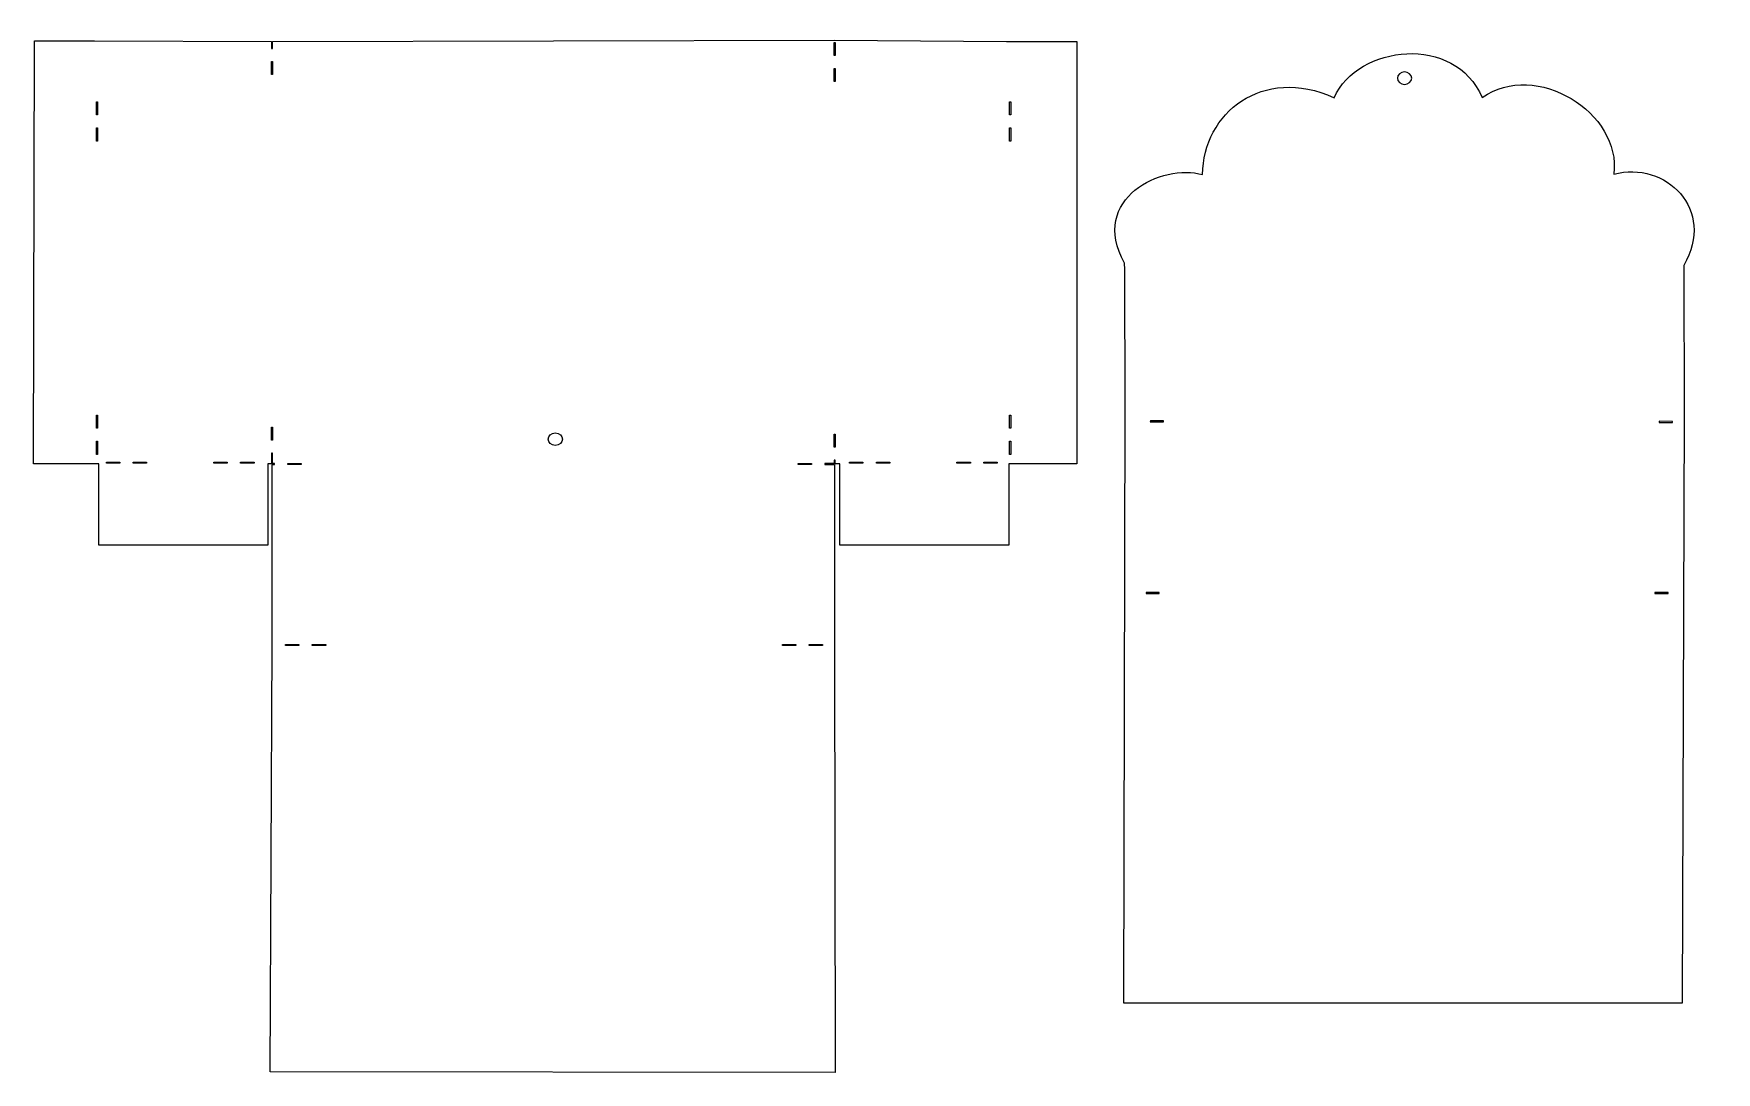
# Model space of a CAD drawing. Header units: centimetres. Extents: x -19.9 to 20.5, y -12.4 to 12.6.
import ezdxf

# ---------------------------------------------------------------- set-up
doc = ezdxf.new("R2010")
doc.units = ezdxf.units.CM
doc.header["$MEASUREMENT"] = 0
doc.layers.add('Layer 1', color=7, linetype='Continuous')

msp = doc.modelspace()

# ---------------------------------------------------------------- linework, layer by layer
at = {"layer": 'Layer 1', "color": 40, "lineweight": 25}
for points, knots in [([(19.65731, -10.73497), (19.65731, -10.73497), (19.70282, 3.40952), (19.70282, 3.40952), (19.70282, 3.40952), (19.70282, 3.40952), (19.697, 6.87802), (19.697, 6.87802), (19.697, 6.87802), (19.697, 6.87802), (19.697, 6.98721), (19.697, 6.98721), (19.697, 6.98721), (20.47884, 8.32717), (19.2562, 9.512), (18.01451, 9.17658), (18.01451, 9.17658), (18.21189, 10.64602), (16.13994, 11.93702), (14.85591, 11.01706), (14.85591, 11.01706), (14.19048, 12.55184), (11.873, 12.29113), (11.29726, 11.01458), (11.29726, 11.01458), (9.57615, 11.78885), (8.15269, 10.64717), (8.13708, 9.16586), (8.13708, 9.16586), (7.16606, 9.45307), (5.40071, 8.58775), (6.26436, 7.04171), (6.26436, 7.04171), (6.26436, 7.04171), (6.26595, 6.88965), (6.26595, 6.88965), (6.26595, 6.88965), (6.26595, 6.88965), (6.2768, 3.53018), (6.2768, 3.53018), (6.2768, 3.53018), (6.2768, 3.53018), (6.24531, -10.72994), (6.24531, -10.72994), (6.24531, -10.72994), (6.24531, -10.72994), (19.6573, -10.73499), (19.6573, -10.73499), (19.6573, -10.73499), (19.6573, -10.73499), (19.6573, -10.73499), (19.6573, -10.73499), (19.6573, -10.73499), (19.6573, -10.73499), (19.6573, -10.73499), (19.6573, -10.73499), (19.6573, -10.73499), (19.6573, -10.73499), (19.65731, -10.73497), (19.65731, -10.73497)], [0, 0, 0, 0, 0.0625, 0.0625, 0.0625, 0.0625, 0.125, 0.125, 0.125, 0.125, 0.1875, 0.1875, 0.1875, 0.1875, 0.25, 0.25, 0.25, 0.25, 0.3125, 0.3125, 0.3125, 0.3125, 0.375, 0.375, 0.375, 0.375, 0.4375, 0.4375, 0.4375, 0.4375, 0.5, 0.5, 0.5, 0.5, 0.5625, 0.5625, 0.5625, 0.5625, 0.625, 0.625, 0.625, 0.625, 0.6875, 0.6875, 0.6875, 0.6875, 0.75, 0.75, 0.75, 0.75, 0.8125, 0.8125, 0.8125, 0.8125, 0.875, 0.875, 0.875, 0.875, 1, 1, 1, 1]), ([(-0.70085, 12.39242), (-0.70085, 12.39242), (-14.20611, 12.36517), (-14.20611, 12.36517), (-14.20611, 12.36517), (-14.20611, 12.36517), (-14.20362, 12.36024), (-14.20362, 12.36024), (-14.20362, 12.36024), (-14.20362, 12.36024), (-14.20362, 12.19812), (-14.20362, 12.19812), (-14.20362, 12.19812), (-14.20362, 12.19812), (-14.2301, 12.19812), (-14.2301, 12.19812), (-14.2301, 12.19812), (-14.2301, 12.19812), (-14.2301, 12.36348), (-14.2301, 12.36348), (-14.2301, 12.36348), (-14.2301, 12.36348), (-18.47829, 12.38336), (-18.47829, 12.38336), (-18.47829, 12.38336), (-18.47829, 12.38336), (-19.92034, 12.38336), (-19.92034, 12.38336), (-19.92034, 12.38336), (-19.92034, 12.38336), (-19.94257, 2.22007), (-19.94257, 2.22007), (-19.94257, 2.22007), (-19.94257, 2.22007), (-18.37743, 2.21928), (-18.37743, 2.21928), (-18.37743, 2.21928), (-18.37743, 2.21928), (-18.37574, 0.26708), (-18.37574, 0.26708), (-18.37574, 0.26708), (-18.37574, 0.26708), (-14.31774, 0.26708), (-14.31774, 0.26708), (-14.31774, 0.26708), (-14.31774, 0.26708), (-14.31774, 2.21928), (-14.31774, 2.21928), (-14.31774, 2.21928), (-14.31774, 2.21928), (-14.23011, 2.21928), (-14.23011, 2.21928), (-14.23011, 2.21928), (-14.23011, 2.21928), (-14.23011, 2.47804), (-14.23011, 2.47804), (-14.23011, 2.47804), (-14.23011, 2.47804), (-14.20363, 2.47804), (-14.20363, 2.47804), (-14.20363, 2.47804), (-14.20363, 2.47804), (-14.20363, 2.23245), (-14.20363, 2.23245), (-14.20363, 2.23245), (-14.20363, 2.23245), (-14.16064, 2.23245), (-14.16064, 2.23245), (-14.16064, 2.23245), (-14.16064, 2.23245), (-14.16064, 2.20597), (-14.16064, 2.20597), (-14.16064, 2.20597), (-14.16064, 2.20597), (-14.21684, 2.20597), (-14.21684, 2.20597), (-14.21684, 2.20597), (-14.21684, 2.20597), (-14.21684, -2.13317), (-14.21684, -2.13317), (-14.21684, -2.13317), (-14.21684, -2.13317), (-14.26076, -12.37998), (-14.26076, -12.37998), (-14.26076, -12.37998), (-14.26076, -12.37998), (-0.69171, -12.39239), (-0.69171, -12.39239), (-0.69171, -12.39239), (-0.69171, -12.39239), (-0.70086, -2.13317), (-0.70086, -2.13317), (-0.70086, -2.13317), (-0.70086, -2.13317), (-0.70086, 2.20597), (-0.70086, 2.20597), (-0.70086, 2.20597), (-0.70086, 2.20597), (-0.93314, 2.20597), (-0.93314, 2.20597), (-0.93314, 2.20597), (-0.93314, 2.20597), (-0.93314, 2.23245), (-0.93314, 2.23245), (-0.93314, 2.23245), (-0.93314, 2.23245), (-0.71401, 2.23245), (-0.71401, 2.23245), (-0.71401, 2.23245), (-0.71401, 2.23245), (-0.71401, 2.30778), (-0.71401, 2.30778), (-0.71401, 2.30778), (-0.71401, 2.30778), (-0.68676, 2.30778), (-0.68676, 2.30778), (-0.68676, 2.30778), (-0.68676, 2.30778), (-0.68676, 2.21928), (-0.68676, 2.21928), (-0.68676, 2.21928), (-0.68676, 2.21928), (-0.57759, 2.21928), (-0.57759, 2.21928), (-0.57759, 2.21928), (-0.57759, 2.21928), (-0.57759, 0.26708), (-0.57759, 0.26708), (-0.57759, 0.26708), (-0.57759, 0.26708), (3.48043, 0.26708), (3.48043, 0.26708), (3.48043, 0.26708), (3.48043, 0.26708), (3.48546, 2.21928), (3.48546, 2.21928), (3.48546, 2.21928), (3.48546, 2.21928), (5.11998, 2.22007), (5.11998, 2.22007), (5.11998, 2.22007), (5.11998, 2.22007), (5.11998, 12.36193), (5.11998, 12.36193), (5.11998, 12.36193), (5.11998, 12.36193), (3.42588, 12.36193), (3.42588, 12.36193), (3.42588, 12.36193), (3.42588, 12.36193), (-0.70085, 12.39242), (-0.70085, 12.39242)], [0, 0, 0, 0, 0.02564103, 0.02564103, 0.02564103, 0.02564103, 0.05128205, 0.05128205, 0.05128205, 0.05128205, 0.07692308, 0.07692308, 0.07692308, 0.07692308, 0.1025641, 0.1025641, 0.1025641, 0.1025641, 0.12820513, 0.12820513, 0.12820513, 0.12820513, 0.15384615, 0.15384615, 0.15384615, 0.15384615, 0.17948718, 0.17948718, 0.17948718, 0.17948718, 0.20512821, 0.20512821, 0.20512821, 0.20512821, 0.23076923, 0.23076923, 0.23076923, 0.23076923, 0.25641026, 0.25641026, 0.25641026, 0.25641026, 0.28205128, 0.28205128, 0.28205128, 0.28205128, 0.30769231, 0.30769231, 0.30769231, 0.30769231, 0.33333333, 0.33333333, 0.33333333, 0.33333333, 0.35897436, 0.35897436, 0.35897436, 0.35897436, 0.38461538, 0.38461538, 0.38461538, 0.38461538, 0.41025641, 0.41025641, 0.41025641, 0.41025641, 0.43589744, 0.43589744, 0.43589744, 0.43589744, 0.46153846, 0.46153846, 0.46153846, 0.46153846, 0.48717949, 0.48717949, 0.48717949, 0.48717949, 0.51282051, 0.51282051, 0.51282051, 0.51282051, 0.53846154, 0.53846154, 0.53846154, 0.53846154, 0.56410256, 0.56410256, 0.56410256, 0.56410256, 0.58974359, 0.58974359, 0.58974359, 0.58974359, 0.61538462, 0.61538462, 0.61538462, 0.61538462, 0.64102564, 0.64102564, 0.64102564, 0.64102564, 0.66666667, 0.66666667, 0.66666667, 0.66666667, 0.69230769, 0.69230769, 0.69230769, 0.69230769, 0.71794872, 0.71794872, 0.71794872, 0.71794872, 0.74358974, 0.74358974, 0.74358974, 0.74358974, 0.76923077, 0.76923077, 0.76923077, 0.76923077, 0.79487179, 0.79487179, 0.79487179, 0.79487179, 0.82051282, 0.82051282, 0.82051282, 0.82051282, 0.84615385, 0.84615385, 0.84615385, 0.84615385, 0.87179487, 0.87179487, 0.87179487, 0.87179487, 0.8974359, 0.8974359, 0.8974359, 0.8974359, 0.92307692, 0.92307692, 0.92307692, 0.92307692, 0.94871795, 0.94871795, 0.94871795, 0.94871795, 1, 1, 1, 1]), ([(-0.71387, 12.34099), (-0.71387, 12.34099), (-0.71387, 12.02769), (-0.71387, 12.02769), (-0.71387, 12.02769), (-0.71387, 12.02769), (-0.68662, 12.02769), (-0.68662, 12.02769), (-0.68662, 12.02769), (-0.68662, 12.02769), (-0.68662, 12.34099), (-0.68662, 12.34099), (-0.68662, 12.34099), (-0.68662, 12.34099), (-0.71387, 12.34099), (-0.71387, 12.34099)], [0, 0, 0, 0, 0.2, 0.2, 0.2, 0.2, 0.4, 0.4, 0.4, 0.4, 0.6, 0.6, 0.6, 0.6, 1, 1, 1, 1]), ([(-0.71387, 12.34099), (-0.71387, 12.34099), (-0.71387, 12.02769), (-0.71387, 12.02769), (-0.71387, 12.02769), (-0.71387, 12.02769), (-0.68662, 12.02769), (-0.68662, 12.02769), (-0.68662, 12.02769), (-0.68662, 12.02769), (-0.68662, 12.34099), (-0.68662, 12.34099), (-0.68662, 12.34099), (-0.68662, 12.34099), (-0.71387, 12.34099), (-0.71387, 12.34099)], [0, 0, 0, 0, 0.2, 0.2, 0.2, 0.2, 0.4, 0.4, 0.4, 0.4, 0.6, 0.6, 0.6, 0.6, 1, 1, 1, 1]), ([(-14.22997, 11.88455), (-14.22997, 11.88455), (-14.22997, 11.57036), (-14.22997, 11.57036), (-14.22997, 11.57036), (-14.22997, 11.57036), (-14.20349, 11.57036), (-14.20349, 11.57036), (-14.20349, 11.57036), (-14.20349, 11.57036), (-14.20349, 11.88455), (-14.20349, 11.88455), (-14.20349, 11.88455), (-14.20349, 11.88455), (-14.22997, 11.88455), (-14.22997, 11.88455)], [0, 0, 0, 0, 0.2, 0.2, 0.2, 0.2, 0.4, 0.4, 0.4, 0.4, 0.6, 0.6, 0.6, 0.6, 1, 1, 1, 1]), ([(-14.22997, 11.88455), (-14.22997, 11.88455), (-14.22997, 11.57036), (-14.22997, 11.57036), (-14.22997, 11.57036), (-14.22997, 11.57036), (-14.20349, 11.57036), (-14.20349, 11.57036), (-14.20349, 11.57036), (-14.20349, 11.57036), (-14.20349, 11.88455), (-14.20349, 11.88455), (-14.20349, 11.88455), (-14.20349, 11.88455), (-14.22997, 11.88455), (-14.22997, 11.88455)], [0, 0, 0, 0, 0.2, 0.2, 0.2, 0.2, 0.4, 0.4, 0.4, 0.4, 0.6, 0.6, 0.6, 0.6, 1, 1, 1, 1]), ([(-0.71387, 11.7135), (-0.71387, 11.7135), (-0.71387, 11.4001), (-0.71387, 11.4001), (-0.71387, 11.4001), (-0.71387, 11.4001), (-0.68662, 11.4001), (-0.68662, 11.4001), (-0.68662, 11.4001), (-0.68662, 11.4001), (-0.68662, 11.7135), (-0.68662, 11.7135), (-0.68662, 11.7135), (-0.68662, 11.7135), (-0.71387, 11.7135), (-0.71387, 11.7135)], [0, 0, 0, 0, 0.2, 0.2, 0.2, 0.2, 0.4, 0.4, 0.4, 0.4, 0.6, 0.6, 0.6, 0.6, 1, 1, 1, 1]), ([(-0.71387, 11.7135), (-0.71387, 11.7135), (-0.71387, 11.4001), (-0.71387, 11.4001), (-0.71387, 11.4001), (-0.71387, 11.4001), (-0.68662, 11.4001), (-0.68662, 11.4001), (-0.68662, 11.4001), (-0.68662, 11.4001), (-0.68662, 11.7135), (-0.68662, 11.7135), (-0.68662, 11.7135), (-0.68662, 11.7135), (-0.71387, 11.7135), (-0.71387, 11.7135)], [0, 0, 0, 0, 0.2, 0.2, 0.2, 0.2, 0.4, 0.4, 0.4, 0.4, 0.6, 0.6, 0.6, 0.6, 1, 1, 1, 1]), ([(12.98796, 11.33216), (12.89324, 11.33216), (12.81625, 11.39959), (12.81625, 11.48267), (12.81625, 11.48267), (12.81625, 11.56562), (12.89324, 11.63305), (12.98796, 11.63305), (12.98796, 11.63305), (13.08295, 11.63305), (13.15994, 11.56561), (13.15994, 11.48267), (13.15994, 11.48267), (13.15994, 11.39959), (13.08295, 11.33216), (12.98796, 11.33216)], [0, 0, 0, 0, 0.2, 0.2, 0.2, 0.2, 0.4, 0.4, 0.4, 0.4, 0.6, 0.6, 0.6, 0.6, 1, 1, 1, 1]), ([(12.98796, 11.33216), (12.89324, 11.33216), (12.81625, 11.39959), (12.81625, 11.48267), (12.81625, 11.48267), (12.81625, 11.56562), (12.89324, 11.63305), (12.98796, 11.63305), (12.98796, 11.63305), (13.08295, 11.63305), (13.15994, 11.56561), (13.15994, 11.48267), (13.15994, 11.48267), (13.15994, 11.39959), (13.08295, 11.33216), (12.98796, 11.33216)], [0, 0, 0, 0, 0.2, 0.2, 0.2, 0.2, 0.4, 0.4, 0.4, 0.4, 0.6, 0.6, 0.6, 0.6, 1, 1, 1, 1]), ([(-18.4353, 10.91396), (-18.4353, 10.91396), (-18.4353, 10.60053), (-18.4353, 10.60053), (-18.4353, 10.60053), (-18.4353, 10.60053), (-18.40881, 10.60053), (-18.40881, 10.60053), (-18.40881, 10.60053), (-18.40881, 10.60053), (-18.40881, 10.91396), (-18.40881, 10.91396), (-18.40881, 10.91396), (-18.40881, 10.91396), (-18.4353, 10.91396), (-18.4353, 10.91396)], [0, 0, 0, 0, 0.2, 0.2, 0.2, 0.2, 0.4, 0.4, 0.4, 0.4, 0.6, 0.6, 0.6, 0.6, 1, 1, 1, 1]), ([(-18.4353, 10.91396), (-18.4353, 10.91396), (-18.4353, 10.60053), (-18.4353, 10.60053), (-18.4353, 10.60053), (-18.4353, 10.60053), (-18.40881, 10.60053), (-18.40881, 10.60053), (-18.40881, 10.60053), (-18.40881, 10.60053), (-18.40881, 10.91396), (-18.40881, 10.91396), (-18.40881, 10.91396), (-18.40881, 10.91396), (-18.4353, 10.91396), (-18.4353, 10.91396)], [0, 0, 0, 0, 0.2, 0.2, 0.2, 0.2, 0.4, 0.4, 0.4, 0.4, 0.6, 0.6, 0.6, 0.6, 1, 1, 1, 1]), ([(3.50293, 10.91396), (3.50293, 10.91396), (3.50293, 10.60053), (3.50293, 10.60053), (3.50293, 10.60053), (3.50293, 10.60053), (3.52926, 10.60053), (3.52926, 10.60053), (3.52926, 10.60053), (3.52926, 10.60053), (3.52926, 10.91396), (3.52926, 10.91396), (3.52926, 10.91396), (3.52926, 10.91396), (3.50293, 10.91396), (3.50293, 10.91396)], [0, 0, 0, 0, 0.2, 0.2, 0.2, 0.2, 0.4, 0.4, 0.4, 0.4, 0.6, 0.6, 0.6, 0.6, 1, 1, 1, 1]), ([(3.50293, 10.91396), (3.50293, 10.91396), (3.50293, 10.60053), (3.50293, 10.60053), (3.50293, 10.60053), (3.50293, 10.60053), (3.52926, 10.60053), (3.52926, 10.60053), (3.52926, 10.60053), (3.52926, 10.60053), (3.52926, 10.91396), (3.52926, 10.91396), (3.52926, 10.91396), (3.52926, 10.91396), (3.50293, 10.91396), (3.50293, 10.91396)], [0, 0, 0, 0, 0.2, 0.2, 0.2, 0.2, 0.4, 0.4, 0.4, 0.4, 0.6, 0.6, 0.6, 0.6, 1, 1, 1, 1]), ([(-18.4353, 10.28723), (-18.4353, 10.28723), (-18.4353, 9.97384), (-18.4353, 9.97384), (-18.4353, 9.97384), (-18.4353, 9.97384), (-18.40881, 9.97384), (-18.40881, 9.97384), (-18.40881, 9.97384), (-18.40881, 9.97384), (-18.40881, 10.28723), (-18.40881, 10.28723), (-18.40881, 10.28723), (-18.40881, 10.28723), (-18.4353, 10.28723), (-18.4353, 10.28723)], [0, 0, 0, 0, 0.2, 0.2, 0.2, 0.2, 0.4, 0.4, 0.4, 0.4, 0.6, 0.6, 0.6, 0.6, 1, 1, 1, 1]), ([(-18.4353, 10.28723), (-18.4353, 10.28723), (-18.4353, 9.97384), (-18.4353, 9.97384), (-18.4353, 9.97384), (-18.4353, 9.97384), (-18.40881, 9.97384), (-18.40881, 9.97384), (-18.40881, 9.97384), (-18.40881, 9.97384), (-18.40881, 10.28723), (-18.40881, 10.28723), (-18.40881, 10.28723), (-18.40881, 10.28723), (-18.4353, 10.28723), (-18.4353, 10.28723)], [0, 0, 0, 0, 0.2, 0.2, 0.2, 0.2, 0.4, 0.4, 0.4, 0.4, 0.6, 0.6, 0.6, 0.6, 1, 1, 1, 1]), ([(3.50293, 10.28723), (3.50293, 10.28723), (3.50293, 9.97384), (3.50293, 9.97384), (3.50293, 9.97384), (3.50293, 9.97384), (3.52926, 9.97384), (3.52926, 9.97384), (3.52926, 9.97384), (3.52926, 9.97384), (3.52926, 10.28723), (3.52926, 10.28723), (3.52926, 10.28723), (3.52926, 10.28723), (3.50293, 10.28723), (3.50293, 10.28723)], [0, 0, 0, 0, 0.2, 0.2, 0.2, 0.2, 0.4, 0.4, 0.4, 0.4, 0.6, 0.6, 0.6, 0.6, 1, 1, 1, 1]), ([(3.50293, 10.28723), (3.50293, 10.28723), (3.50293, 9.97384), (3.50293, 9.97384), (3.50293, 9.97384), (3.50293, 9.97384), (3.52926, 9.97384), (3.52926, 9.97384), (3.52926, 9.97384), (3.52926, 9.97384), (3.52926, 10.28723), (3.52926, 10.28723), (3.52926, 10.28723), (3.52926, 10.28723), (3.50293, 10.28723), (3.50293, 10.28723)], [0, 0, 0, 0, 0.2, 0.2, 0.2, 0.2, 0.4, 0.4, 0.4, 0.4, 0.6, 0.6, 0.6, 0.6, 1, 1, 1, 1]), ([(-18.4353, 3.38894), (-18.4353, 3.38894), (-18.4353, 3.07567), (-18.4353, 3.07567), (-18.4353, 3.07567), (-18.4353, 3.07567), (-18.40881, 3.07567), (-18.40881, 3.07567), (-18.40881, 3.07567), (-18.40881, 3.07567), (-18.40881, 3.38894), (-18.40881, 3.38894), (-18.40881, 3.38894), (-18.40881, 3.38894), (-18.4353, 3.38894), (-18.4353, 3.38894)], [0, 0, 0, 0, 0.2, 0.2, 0.2, 0.2, 0.4, 0.4, 0.4, 0.4, 0.6, 0.6, 0.6, 0.6, 1, 1, 1, 1]), ([(-18.4353, 3.38894), (-18.4353, 3.38894), (-18.4353, 3.07567), (-18.4353, 3.07567), (-18.4353, 3.07567), (-18.4353, 3.07567), (-18.40881, 3.07567), (-18.40881, 3.07567), (-18.40881, 3.07567), (-18.40881, 3.07567), (-18.40881, 3.38894), (-18.40881, 3.38894), (-18.40881, 3.38894), (-18.40881, 3.38894), (-18.4353, 3.38894), (-18.4353, 3.38894)], [0, 0, 0, 0, 0.2, 0.2, 0.2, 0.2, 0.4, 0.4, 0.4, 0.4, 0.6, 0.6, 0.6, 0.6, 1, 1, 1, 1]), ([(3.50293, 3.38894), (3.50293, 3.38894), (3.50293, 3.07567), (3.50293, 3.07567), (3.50293, 3.07567), (3.50293, 3.07567), (3.52926, 3.07567), (3.52926, 3.07567), (3.52926, 3.07567), (3.52926, 3.07567), (3.52926, 3.38894), (3.52926, 3.38894), (3.52926, 3.38894), (3.52926, 3.38894), (3.50293, 3.38894), (3.50293, 3.38894)], [0, 0, 0, 0, 0.2, 0.2, 0.2, 0.2, 0.4, 0.4, 0.4, 0.4, 0.6, 0.6, 0.6, 0.6, 1, 1, 1, 1]), ([(3.50293, 3.38894), (3.50293, 3.38894), (3.50293, 3.07567), (3.50293, 3.07567), (3.50293, 3.07567), (3.50293, 3.07567), (3.52926, 3.07567), (3.52926, 3.07567), (3.52926, 3.07567), (3.52926, 3.07567), (3.52926, 3.38894), (3.52926, 3.38894), (3.52926, 3.38894), (3.52926, 3.38894), (3.50293, 3.38894), (3.50293, 3.38894)], [0, 0, 0, 0, 0.2, 0.2, 0.2, 0.2, 0.4, 0.4, 0.4, 0.4, 0.6, 0.6, 0.6, 0.6, 1, 1, 1, 1]), ([(7.19967, 3.22686), (7.19967, 3.22686), (6.88191, 3.23006), (6.88191, 3.23006), (6.88191, 3.23006), (6.88191, 3.23006), (6.8827, 3.25654), (6.8827, 3.25654), (6.8827, 3.25654), (6.8827, 3.25654), (7.2002, 3.25321), (7.2002, 3.25321), (7.2002, 3.25321), (7.2002, 3.25321), (7.19967, 3.22686), (7.19967, 3.22686)], [0, 0, 0, 0, 0.2, 0.2, 0.2, 0.2, 0.4, 0.4, 0.4, 0.4, 0.6, 0.6, 0.6, 0.6, 1, 1, 1, 1]), ([(7.19967, 3.22686), (7.19967, 3.22686), (6.88191, 3.23006), (6.88191, 3.23006), (6.88191, 3.23006), (6.88191, 3.23006), (6.8827, 3.25654), (6.8827, 3.25654), (6.8827, 3.25654), (6.8827, 3.25654), (7.2002, 3.25321), (7.2002, 3.25321), (7.2002, 3.25321), (7.2002, 3.25321), (7.19967, 3.22686), (7.19967, 3.22686)], [0, 0, 0, 0, 0.2, 0.2, 0.2, 0.2, 0.4, 0.4, 0.4, 0.4, 0.6, 0.6, 0.6, 0.6, 1, 1, 1, 1]), ([(19.42315, 3.21352), (19.42315, 3.21352), (19.10591, 3.21691), (19.10591, 3.21691), (19.10591, 3.21691), (19.10591, 3.21691), (19.10644, 3.24339), (19.10644, 3.24339), (19.10644, 3.24339), (19.10644, 3.24339), (19.4242, 3.24), (19.4242, 3.24), (19.4242, 3.24), (19.4242, 3.24), (19.42314, 3.21352), (19.42314, 3.21352), (19.42314, 3.21352), (19.42314, 3.21352), (19.42315, 3.21352), (19.42315, 3.21352)], [0, 0, 0, 0, 0.16666667, 0.16666667, 0.16666667, 0.16666667, 0.33333333, 0.33333333, 0.33333333, 0.33333333, 0.5, 0.5, 0.5, 0.5, 0.66666667, 0.66666667, 0.66666667, 0.66666667, 1, 1, 1, 1]), ([(19.42315, 3.21352), (19.42315, 3.21352), (19.10591, 3.21691), (19.10591, 3.21691), (19.10591, 3.21691), (19.10591, 3.21691), (19.10644, 3.24339), (19.10644, 3.24339), (19.10644, 3.24339), (19.10644, 3.24339), (19.4242, 3.24), (19.4242, 3.24), (19.4242, 3.24), (19.4242, 3.24), (19.42314, 3.21352), (19.42314, 3.21352), (19.42314, 3.21352), (19.42314, 3.21352), (19.42315, 3.21352), (19.42315, 3.21352)], [0, 0, 0, 0, 0.16666667, 0.16666667, 0.16666667, 0.16666667, 0.33333333, 0.33333333, 0.33333333, 0.33333333, 0.5, 0.5, 0.5, 0.5, 0.66666667, 0.66666667, 0.66666667, 0.66666667, 1, 1, 1, 1]), ([(-14.22997, 3.10462), (-14.22997, 3.10462), (-14.22997, 2.79119), (-14.22997, 2.79119), (-14.22997, 2.79119), (-14.22997, 2.79119), (-14.20349, 2.79119), (-14.20349, 2.79119), (-14.20349, 2.79119), (-14.20349, 2.79119), (-14.20349, 3.10462), (-14.20349, 3.10462), (-14.20349, 3.10462), (-14.20349, 3.10462), (-14.22997, 3.10462), (-14.22997, 3.10462)], [0, 0, 0, 0, 0.2, 0.2, 0.2, 0.2, 0.4, 0.4, 0.4, 0.4, 0.6, 0.6, 0.6, 0.6, 1, 1, 1, 1]), ([(-14.22997, 3.10462), (-14.22997, 3.10462), (-14.22997, 2.79119), (-14.22997, 2.79119), (-14.22997, 2.79119), (-14.22997, 2.79119), (-14.20349, 2.79119), (-14.20349, 2.79119), (-14.20349, 2.79119), (-14.20349, 2.79119), (-14.20349, 3.10462), (-14.20349, 3.10462), (-14.20349, 3.10462), (-14.20349, 3.10462), (-14.22997, 3.10462), (-14.22997, 3.10462)], [0, 0, 0, 0, 0.2, 0.2, 0.2, 0.2, 0.4, 0.4, 0.4, 0.4, 0.6, 0.6, 0.6, 0.6, 1, 1, 1, 1]), ([(-7.41113, 2.96407), (-7.50612, 2.96407), (-7.58324, 2.89663), (-7.58324, 2.81355), (-7.58324, 2.81355), (-7.58324, 2.73047), (-7.50611, 2.66303), (-7.41113, 2.66303), (-7.41113, 2.66303), (-7.31633, 2.66303), (-7.2392, 2.73047), (-7.2392, 2.81355), (-7.2392, 2.81355), (-7.2392, 2.89663), (-7.31633, 2.96407), (-7.41113, 2.96407)], [0, 0, 0, 0, 0.2, 0.2, 0.2, 0.2, 0.4, 0.4, 0.4, 0.4, 0.6, 0.6, 0.6, 0.6, 1, 1, 1, 1]), ([(-7.41113, 2.96407), (-7.50612, 2.96407), (-7.58324, 2.89663), (-7.58324, 2.81355), (-7.58324, 2.81355), (-7.58324, 2.73047), (-7.50611, 2.66303), (-7.41113, 2.66303), (-7.41113, 2.66303), (-7.31633, 2.66303), (-7.2392, 2.73047), (-7.2392, 2.81355), (-7.2392, 2.81355), (-7.2392, 2.89663), (-7.31633, 2.96407), (-7.41113, 2.96407)], [0, 0, 0, 0, 0.2, 0.2, 0.2, 0.2, 0.4, 0.4, 0.4, 0.4, 0.6, 0.6, 0.6, 0.6, 1, 1, 1, 1]), ([(-0.71387, 2.9342), (-0.71387, 2.9342), (-0.71387, 2.62093), (-0.71387, 2.62093), (-0.71387, 2.62093), (-0.71387, 2.62093), (-0.68662, 2.62093), (-0.68662, 2.62093), (-0.68662, 2.62093), (-0.68662, 2.62093), (-0.68662, 2.9342), (-0.68662, 2.9342), (-0.68662, 2.9342), (-0.68662, 2.9342), (-0.71387, 2.9342), (-0.71387, 2.9342)], [0, 0, 0, 0, 0.2, 0.2, 0.2, 0.2, 0.4, 0.4, 0.4, 0.4, 0.6, 0.6, 0.6, 0.6, 1, 1, 1, 1]), ([(-0.71387, 2.9342), (-0.71387, 2.9342), (-0.71387, 2.62093), (-0.71387, 2.62093), (-0.71387, 2.62093), (-0.71387, 2.62093), (-0.68662, 2.62093), (-0.68662, 2.62093), (-0.68662, 2.62093), (-0.68662, 2.62093), (-0.68662, 2.9342), (-0.68662, 2.9342), (-0.68662, 2.9342), (-0.68662, 2.9342), (-0.71387, 2.9342), (-0.71387, 2.9342)], [0, 0, 0, 0, 0.2, 0.2, 0.2, 0.2, 0.4, 0.4, 0.4, 0.4, 0.6, 0.6, 0.6, 0.6, 1, 1, 1, 1]), ([(-18.4353, 2.76225), (-18.4353, 2.76225), (-18.4353, 2.44806), (-18.4353, 2.44806), (-18.4353, 2.44806), (-18.4353, 2.44806), (-18.40881, 2.44806), (-18.40881, 2.44806), (-18.40881, 2.44806), (-18.40881, 2.44806), (-18.40881, 2.76225), (-18.40881, 2.76225), (-18.40881, 2.76225), (-18.40881, 2.76225), (-18.4353, 2.76225), (-18.4353, 2.76225)], [0, 0, 0, 0, 0.2, 0.2, 0.2, 0.2, 0.4, 0.4, 0.4, 0.4, 0.6, 0.6, 0.6, 0.6, 1, 1, 1, 1]), ([(-18.4353, 2.76225), (-18.4353, 2.76225), (-18.4353, 2.44806), (-18.4353, 2.44806), (-18.4353, 2.44806), (-18.4353, 2.44806), (-18.40881, 2.44806), (-18.40881, 2.44806), (-18.40881, 2.44806), (-18.40881, 2.44806), (-18.40881, 2.76225), (-18.40881, 2.76225), (-18.40881, 2.76225), (-18.40881, 2.76225), (-18.4353, 2.76225), (-18.4353, 2.76225)], [0, 0, 0, 0, 0.2, 0.2, 0.2, 0.2, 0.4, 0.4, 0.4, 0.4, 0.6, 0.6, 0.6, 0.6, 1, 1, 1, 1]), ([(3.50293, 2.76225), (3.50293, 2.76225), (3.50293, 2.44806), (3.50293, 2.44806), (3.50293, 2.44806), (3.50293, 2.44806), (3.52926, 2.44806), (3.52926, 2.44806), (3.52926, 2.44806), (3.52926, 2.44806), (3.52926, 2.76225), (3.52926, 2.76225), (3.52926, 2.76225), (3.52926, 2.76225), (3.50293, 2.76225), (3.50293, 2.76225)], [0, 0, 0, 0, 0.2, 0.2, 0.2, 0.2, 0.4, 0.4, 0.4, 0.4, 0.6, 0.6, 0.6, 0.6, 1, 1, 1, 1]), ([(3.50293, 2.76225), (3.50293, 2.76225), (3.50293, 2.44806), (3.50293, 2.44806), (3.50293, 2.44806), (3.50293, 2.44806), (3.52926, 2.44806), (3.52926, 2.44806), (3.52926, 2.44806), (3.52926, 2.44806), (3.52926, 2.76225), (3.52926, 2.76225), (3.52926, 2.76225), (3.52926, 2.76225), (3.50293, 2.76225), (3.50293, 2.76225)], [0, 0, 0, 0, 0.2, 0.2, 0.2, 0.2, 0.4, 0.4, 0.4, 0.4, 0.6, 0.6, 0.6, 0.6, 1, 1, 1, 1]), ([(-18.19628, 2.26034), (-18.19628, 2.26034), (-18.19628, 2.23478), (-18.19628, 2.23478), (-18.19628, 2.23478), (-18.19628, 2.23478), (-17.87306, 2.23478), (-17.87306, 2.23478), (-17.87306, 2.23478), (-17.87306, 2.23478), (-17.87306, 2.26034), (-17.87306, 2.26034), (-17.87306, 2.26034), (-17.87306, 2.26034), (-18.19628, 2.26034), (-18.19628, 2.26034)], [0, 0, 0, 0, 0.2, 0.2, 0.2, 0.2, 0.4, 0.4, 0.4, 0.4, 0.6, 0.6, 0.6, 0.6, 1, 1, 1, 1]), ([(-18.19628, 2.26034), (-18.19628, 2.26034), (-18.19628, 2.23478), (-18.19628, 2.23478), (-18.19628, 2.23478), (-18.19628, 2.23478), (-17.87306, 2.23478), (-17.87306, 2.23478), (-17.87306, 2.23478), (-17.87306, 2.23478), (-17.87306, 2.26034), (-17.87306, 2.26034), (-17.87306, 2.26034), (-17.87306, 2.26034), (-18.19628, 2.26034), (-18.19628, 2.26034)], [0, 0, 0, 0, 0.2, 0.2, 0.2, 0.2, 0.4, 0.4, 0.4, 0.4, 0.6, 0.6, 0.6, 0.6, 1, 1, 1, 1]), ([(-17.5506, 2.26034), (-17.5506, 2.26034), (-17.5506, 2.23478), (-17.5506, 2.23478), (-17.5506, 2.23478), (-17.5506, 2.23478), (-17.22815, 2.23478), (-17.22815, 2.23478), (-17.22815, 2.23478), (-17.22815, 2.23478), (-17.22815, 2.26034), (-17.22815, 2.26034), (-17.22815, 2.26034), (-17.22815, 2.26034), (-17.5506, 2.26034), (-17.5506, 2.26034)], [0, 0, 0, 0, 0.2, 0.2, 0.2, 0.2, 0.4, 0.4, 0.4, 0.4, 0.6, 0.6, 0.6, 0.6, 1, 1, 1, 1]), ([(-17.5506, 2.26034), (-17.5506, 2.26034), (-17.5506, 2.23478), (-17.5506, 2.23478), (-17.5506, 2.23478), (-17.5506, 2.23478), (-17.22815, 2.23478), (-17.22815, 2.23478), (-17.22815, 2.23478), (-17.22815, 2.23478), (-17.22815, 2.26034), (-17.22815, 2.26034), (-17.22815, 2.26034), (-17.22815, 2.26034), (-17.5506, 2.26034), (-17.5506, 2.26034)], [0, 0, 0, 0, 0.2, 0.2, 0.2, 0.2, 0.4, 0.4, 0.4, 0.4, 0.6, 0.6, 0.6, 0.6, 1, 1, 1, 1]), ([(-15.61491, 2.26034), (-15.61491, 2.26034), (-15.61491, 2.23478), (-15.61491, 2.23478), (-15.61491, 2.23478), (-15.61491, 2.23478), (-15.29246, 2.23478), (-15.29246, 2.23478), (-15.29246, 2.23478), (-15.29246, 2.23478), (-15.29246, 2.26034), (-15.29246, 2.26034), (-15.29246, 2.26034), (-15.29246, 2.26034), (-15.61491, 2.26034), (-15.61491, 2.26034)], [0, 0, 0, 0, 0.2, 0.2, 0.2, 0.2, 0.4, 0.4, 0.4, 0.4, 0.6, 0.6, 0.6, 0.6, 1, 1, 1, 1]), ([(-15.61491, 2.26034), (-15.61491, 2.26034), (-15.61491, 2.23478), (-15.61491, 2.23478), (-15.61491, 2.23478), (-15.61491, 2.23478), (-15.29246, 2.23478), (-15.29246, 2.23478), (-15.29246, 2.23478), (-15.29246, 2.23478), (-15.29246, 2.26034), (-15.29246, 2.26034), (-15.29246, 2.26034), (-15.29246, 2.26034), (-15.61491, 2.26034), (-15.61491, 2.26034)], [0, 0, 0, 0, 0.2, 0.2, 0.2, 0.2, 0.4, 0.4, 0.4, 0.4, 0.6, 0.6, 0.6, 0.6, 1, 1, 1, 1]), ([(-14.96999, 2.26034), (-14.96999, 2.26034), (-14.96999, 2.23478), (-14.96999, 2.23478), (-14.96999, 2.23478), (-14.96999, 2.23478), (-14.64677, 2.23478), (-14.64677, 2.23478), (-14.64677, 2.23478), (-14.64677, 2.23478), (-14.64677, 2.26034), (-14.64677, 2.26034), (-14.64677, 2.26034), (-14.64677, 2.26034), (-14.96999, 2.26034), (-14.96999, 2.26034)], [0, 0, 0, 0, 0.2, 0.2, 0.2, 0.2, 0.4, 0.4, 0.4, 0.4, 0.6, 0.6, 0.6, 0.6, 1, 1, 1, 1]), ([(-14.96999, 2.26034), (-14.96999, 2.26034), (-14.96999, 2.23478), (-14.96999, 2.23478), (-14.96999, 2.23478), (-14.96999, 2.23478), (-14.64677, 2.23478), (-14.64677, 2.23478), (-14.64677, 2.23478), (-14.64677, 2.23478), (-14.64677, 2.26034), (-14.64677, 2.26034), (-14.64677, 2.26034), (-14.64677, 2.26034), (-14.96999, 2.26034), (-14.96999, 2.26034)], [0, 0, 0, 0, 0.2, 0.2, 0.2, 0.2, 0.4, 0.4, 0.4, 0.4, 0.6, 0.6, 0.6, 0.6, 1, 1, 1, 1]), ([(-13.83818, 2.23232), (-13.83818, 2.23232), (-13.83818, 2.20584), (-13.83818, 2.20584), (-13.83818, 2.20584), (-13.83818, 2.20584), (-13.51571, 2.20584), (-13.51571, 2.20584), (-13.51571, 2.20584), (-13.51571, 2.20584), (-13.51571, 2.23232), (-13.51571, 2.23232), (-13.51571, 2.23232), (-13.51571, 2.23232), (-13.83818, 2.23232), (-13.83818, 2.23232)], [0, 0, 0, 0, 0.2, 0.2, 0.2, 0.2, 0.4, 0.4, 0.4, 0.4, 0.6, 0.6, 0.6, 0.6, 1, 1, 1, 1]), ([(-13.83818, 2.23232), (-13.83818, 2.23232), (-13.83818, 2.20584), (-13.83818, 2.20584), (-13.83818, 2.20584), (-13.83818, 2.20584), (-13.51571, 2.20584), (-13.51571, 2.20584), (-13.51571, 2.20584), (-13.51571, 2.20584), (-13.51571, 2.23232), (-13.51571, 2.23232), (-13.51571, 2.23232), (-13.51571, 2.23232), (-13.83818, 2.23232), (-13.83818, 2.23232)], [0, 0, 0, 0, 0.2, 0.2, 0.2, 0.2, 0.4, 0.4, 0.4, 0.4, 0.6, 0.6, 0.6, 0.6, 1, 1, 1, 1]), ([(-1.57884, 2.23232), (-1.57884, 2.23232), (-1.57884, 2.20584), (-1.57884, 2.20584), (-1.57884, 2.20584), (-1.57884, 2.20584), (-1.25544, 2.20584), (-1.25544, 2.20584), (-1.25544, 2.20584), (-1.25544, 2.20584), (-1.25544, 2.23232), (-1.25544, 2.23232), (-1.25544, 2.23232), (-1.25544, 2.23232), (-1.57884, 2.23232), (-1.57884, 2.23232)], [0, 0, 0, 0, 0.2, 0.2, 0.2, 0.2, 0.4, 0.4, 0.4, 0.4, 0.6, 0.6, 0.6, 0.6, 1, 1, 1, 1]), ([(-1.57884, 2.23232), (-1.57884, 2.23232), (-1.57884, 2.20584), (-1.57884, 2.20584), (-1.57884, 2.20584), (-1.57884, 2.20584), (-1.25544, 2.20584), (-1.25544, 2.20584), (-1.25544, 2.20584), (-1.25544, 2.20584), (-1.25544, 2.23232), (-1.25544, 2.23232), (-1.25544, 2.23232), (-1.25544, 2.23232), (-1.57884, 2.23232), (-1.57884, 2.23232)], [0, 0, 0, 0, 0.2, 0.2, 0.2, 0.2, 0.4, 0.4, 0.4, 0.4, 0.6, 0.6, 0.6, 0.6, 1, 1, 1, 1]), ([(-0.34443, 2.26034), (-0.34443, 2.26034), (-0.34443, 2.23478), (-0.34443, 2.23478), (-0.34443, 2.23478), (-0.34443, 2.23478), (-0.02196, 2.23478), (-0.02196, 2.23478), (-0.02196, 2.23478), (-0.02196, 2.23478), (-0.02196, 2.26034), (-0.02196, 2.26034), (-0.02196, 2.26034), (-0.02196, 2.26034), (-0.34443, 2.26034), (-0.34443, 2.26034)], [0, 0, 0, 0, 0.2, 0.2, 0.2, 0.2, 0.4, 0.4, 0.4, 0.4, 0.6, 0.6, 0.6, 0.6, 1, 1, 1, 1]), ([(-0.34443, 2.26034), (-0.34443, 2.26034), (-0.34443, 2.23478), (-0.34443, 2.23478), (-0.34443, 2.23478), (-0.34443, 2.23478), (-0.02196, 2.23478), (-0.02196, 2.23478), (-0.02196, 2.23478), (-0.02196, 2.23478), (-0.02196, 2.26034), (-0.02196, 2.26034), (-0.02196, 2.26034), (-0.02196, 2.26034), (-0.34443, 2.26034), (-0.34443, 2.26034)], [0, 0, 0, 0, 0.2, 0.2, 0.2, 0.2, 0.4, 0.4, 0.4, 0.4, 0.6, 0.6, 0.6, 0.6, 1, 1, 1, 1]), ([(0.30049, 2.26034), (0.30049, 2.26034), (0.30049, 2.23478), (0.30049, 2.23478), (0.30049, 2.23478), (0.30049, 2.23478), (0.62389, 2.23478), (0.62389, 2.23478), (0.62389, 2.23478), (0.62389, 2.23478), (0.62389, 2.26034), (0.62389, 2.26034), (0.62389, 2.26034), (0.62389, 2.26034), (0.30049, 2.26034), (0.30049, 2.26034)], [0, 0, 0, 0, 0.2, 0.2, 0.2, 0.2, 0.4, 0.4, 0.4, 0.4, 0.6, 0.6, 0.6, 0.6, 1, 1, 1, 1]), ([(0.30049, 2.26034), (0.30049, 2.26034), (0.30049, 2.23478), (0.30049, 2.23478), (0.30049, 2.23478), (0.30049, 2.23478), (0.62389, 2.23478), (0.62389, 2.23478), (0.62389, 2.23478), (0.62389, 2.23478), (0.62389, 2.26034), (0.62389, 2.26034), (0.62389, 2.26034), (0.62389, 2.26034), (0.30049, 2.26034), (0.30049, 2.26034)], [0, 0, 0, 0, 0.2, 0.2, 0.2, 0.2, 0.4, 0.4, 0.4, 0.4, 0.6, 0.6, 0.6, 0.6, 1, 1, 1, 1]), ([(2.23695, 2.26034), (2.23695, 2.26034), (2.23695, 2.23478), (2.23695, 2.23478), (2.23695, 2.23478), (2.23695, 2.23478), (2.55942, 2.23478), (2.55942, 2.23478), (2.55942, 2.23478), (2.55942, 2.23478), (2.55942, 2.26034), (2.55942, 2.26034), (2.55942, 2.26034), (2.55942, 2.26034), (2.23695, 2.26034), (2.23695, 2.26034)], [0, 0, 0, 0, 0.2, 0.2, 0.2, 0.2, 0.4, 0.4, 0.4, 0.4, 0.6, 0.6, 0.6, 0.6, 1, 1, 1, 1]), ([(2.23695, 2.26034), (2.23695, 2.26034), (2.23695, 2.23478), (2.23695, 2.23478), (2.23695, 2.23478), (2.23695, 2.23478), (2.55942, 2.23478), (2.55942, 2.23478), (2.55942, 2.23478), (2.55942, 2.23478), (2.55942, 2.26034), (2.55942, 2.26034), (2.55942, 2.26034), (2.55942, 2.26034), (2.23695, 2.26034), (2.23695, 2.26034)], [0, 0, 0, 0, 0.2, 0.2, 0.2, 0.2, 0.4, 0.4, 0.4, 0.4, 0.6, 0.6, 0.6, 0.6, 1, 1, 1, 1]), ([(2.88187, 2.26034), (2.88187, 2.26034), (2.88187, 2.23478), (2.88187, 2.23478), (2.88187, 2.23478), (2.88187, 2.23478), (3.20434, 2.23478), (3.20434, 2.23478), (3.20434, 2.23478), (3.20434, 2.23478), (3.20434, 2.26034), (3.20434, 2.26034), (3.20434, 2.26034), (3.20434, 2.26034), (2.88187, 2.26034), (2.88187, 2.26034)], [0, 0, 0, 0, 0.2, 0.2, 0.2, 0.2, 0.4, 0.4, 0.4, 0.4, 0.6, 0.6, 0.6, 0.6, 1, 1, 1, 1]), ([(2.88187, 2.26034), (2.88187, 2.26034), (2.88187, 2.23478), (2.88187, 2.23478), (2.88187, 2.23478), (2.88187, 2.23478), (3.20434, 2.23478), (3.20434, 2.23478), (3.20434, 2.23478), (3.20434, 2.23478), (3.20434, 2.26034), (3.20434, 2.26034), (3.20434, 2.26034), (3.20434, 2.26034), (2.88187, 2.26034), (2.88187, 2.26034)], [0, 0, 0, 0, 0.2, 0.2, 0.2, 0.2, 0.4, 0.4, 0.4, 0.4, 0.6, 0.6, 0.6, 0.6, 1, 1, 1, 1]), ([(7.09701, -0.89578), (7.09701, -0.89578), (6.77951, -0.89578), (6.77951, -0.89578), (6.77951, -0.89578), (6.77951, -0.89578), (6.77951, -0.8693), (6.77951, -0.8693), (6.77951, -0.8693), (6.77951, -0.8693), (7.09701, -0.8693), (7.09701, -0.8693), (7.09701, -0.8693), (7.09701, -0.8693), (7.09701, -0.89578), (7.09701, -0.89578)], [0, 0, 0, 0, 0.2, 0.2, 0.2, 0.2, 0.4, 0.4, 0.4, 0.4, 0.6, 0.6, 0.6, 0.6, 1, 1, 1, 1]), ([(7.09701, -0.89578), (7.09701, -0.89578), (6.77951, -0.89578), (6.77951, -0.89578), (6.77951, -0.89578), (6.77951, -0.89578), (6.77951, -0.8693), (6.77951, -0.8693), (6.77951, -0.8693), (6.77951, -0.8693), (7.09701, -0.8693), (7.09701, -0.8693), (7.09701, -0.8693), (7.09701, -0.8693), (7.09701, -0.89578), (7.09701, -0.89578)], [0, 0, 0, 0, 0.2, 0.2, 0.2, 0.2, 0.4, 0.4, 0.4, 0.4, 0.6, 0.6, 0.6, 0.6, 1, 1, 1, 1]), ([(19.32076, -0.89578), (19.32076, -0.89578), (19.00326, -0.89578), (19.00326, -0.89578), (19.00326, -0.89578), (19.00326, -0.89578), (19.00326, -0.8693), (19.00326, -0.8693), (19.00326, -0.8693), (19.00326, -0.8693), (19.32076, -0.8693), (19.32076, -0.8693), (19.32076, -0.8693), (19.32076, -0.8693), (19.32076, -0.89578), (19.32076, -0.89578)], [0, 0, 0, 0, 0.2, 0.2, 0.2, 0.2, 0.4, 0.4, 0.4, 0.4, 0.6, 0.6, 0.6, 0.6, 1, 1, 1, 1]), ([(19.32076, -0.89578), (19.32076, -0.89578), (19.00326, -0.89578), (19.00326, -0.89578), (19.00326, -0.89578), (19.00326, -0.89578), (19.00326, -0.8693), (19.00326, -0.8693), (19.00326, -0.8693), (19.00326, -0.8693), (19.32076, -0.8693), (19.32076, -0.8693), (19.32076, -0.8693), (19.32076, -0.8693), (19.32076, -0.89578), (19.32076, -0.89578)], [0, 0, 0, 0, 0.2, 0.2, 0.2, 0.2, 0.4, 0.4, 0.4, 0.4, 0.6, 0.6, 0.6, 0.6, 1, 1, 1, 1]), ([(-13.89435, -2.12013), (-13.89435, -2.12013), (-13.89435, -2.14569), (-13.89435, -2.14569), (-13.89435, -2.14569), (-13.89435, -2.14569), (-13.5719, -2.14569), (-13.5719, -2.14569), (-13.5719, -2.14569), (-13.5719, -2.14569), (-13.5719, -2.12013), (-13.5719, -2.12013), (-13.5719, -2.12013), (-13.5719, -2.12013), (-13.89435, -2.12013), (-13.89435, -2.12013)], [0, 0, 0, 0, 0.2, 0.2, 0.2, 0.2, 0.4, 0.4, 0.4, 0.4, 0.6, 0.6, 0.6, 0.6, 1, 1, 1, 1]), ([(-13.89435, -2.12013), (-13.89435, -2.12013), (-13.89435, -2.14569), (-13.89435, -2.14569), (-13.89435, -2.14569), (-13.89435, -2.14569), (-13.5719, -2.14569), (-13.5719, -2.14569), (-13.5719, -2.14569), (-13.5719, -2.14569), (-13.5719, -2.12013), (-13.5719, -2.12013), (-13.5719, -2.12013), (-13.5719, -2.12013), (-13.89435, -2.12013), (-13.89435, -2.12013)], [0, 0, 0, 0, 0.2, 0.2, 0.2, 0.2, 0.4, 0.4, 0.4, 0.4, 0.6, 0.6, 0.6, 0.6, 1, 1, 1, 1]), ([(-13.24943, -2.12013), (-13.24943, -2.12013), (-13.24943, -2.14569), (-13.24943, -2.14569), (-13.24943, -2.14569), (-13.24943, -2.14569), (-12.92606, -2.14569), (-12.92606, -2.14569), (-12.92606, -2.14569), (-12.92606, -2.14569), (-12.92606, -2.12013), (-12.92606, -2.12013), (-12.92606, -2.12013), (-12.92606, -2.12013), (-13.24943, -2.12013), (-13.24943, -2.12013)], [0, 0, 0, 0, 0.2, 0.2, 0.2, 0.2, 0.4, 0.4, 0.4, 0.4, 0.6, 0.6, 0.6, 0.6, 1, 1, 1, 1]), ([(-13.24943, -2.12013), (-13.24943, -2.12013), (-13.24943, -2.14569), (-13.24943, -2.14569), (-13.24943, -2.14569), (-13.24943, -2.14569), (-12.92606, -2.14569), (-12.92606, -2.14569), (-12.92606, -2.14569), (-12.92606, -2.14569), (-12.92606, -2.12013), (-12.92606, -2.12013), (-12.92606, -2.12013), (-12.92606, -2.12013), (-13.24943, -2.12013), (-13.24943, -2.12013)], [0, 0, 0, 0, 0.2, 0.2, 0.2, 0.2, 0.4, 0.4, 0.4, 0.4, 0.6, 0.6, 0.6, 0.6, 1, 1, 1, 1]), ([(-1.95749, -2.12013), (-1.95749, -2.12013), (-1.95749, -2.14569), (-1.95749, -2.14569), (-1.95749, -2.14569), (-1.95749, -2.14569), (-1.63502, -2.14569), (-1.63502, -2.14569), (-1.63502, -2.14569), (-1.63502, -2.14569), (-1.63502, -2.12013), (-1.63502, -2.12013), (-1.63502, -2.12013), (-1.63502, -2.12013), (-1.95749, -2.12013), (-1.95749, -2.12013)], [0, 0, 0, 0, 0.2, 0.2, 0.2, 0.2, 0.4, 0.4, 0.4, 0.4, 0.6, 0.6, 0.6, 0.6, 1, 1, 1, 1]), ([(-1.95749, -2.12013), (-1.95749, -2.12013), (-1.95749, -2.14569), (-1.95749, -2.14569), (-1.95749, -2.14569), (-1.95749, -2.14569), (-1.63502, -2.14569), (-1.63502, -2.14569), (-1.63502, -2.14569), (-1.63502, -2.14569), (-1.63502, -2.12013), (-1.63502, -2.12013), (-1.63502, -2.12013), (-1.63502, -2.12013), (-1.95749, -2.12013), (-1.95749, -2.12013)], [0, 0, 0, 0, 0.2, 0.2, 0.2, 0.2, 0.4, 0.4, 0.4, 0.4, 0.6, 0.6, 0.6, 0.6, 1, 1, 1, 1]), ([(-1.3118, -2.12013), (-1.3118, -2.12013), (-1.3118, -2.14569), (-1.3118, -2.14569), (-1.3118, -2.14569), (-1.3118, -2.14569), (-0.98935, -2.14569), (-0.98935, -2.14569), (-0.98935, -2.14569), (-0.98935, -2.14569), (-0.98935, -2.12013), (-0.98935, -2.12013), (-0.98935, -2.12013), (-0.98935, -2.12013), (-1.3118, -2.12013), (-1.3118, -2.12013)], [0, 0, 0, 0, 0.2, 0.2, 0.2, 0.2, 0.4, 0.4, 0.4, 0.4, 0.6, 0.6, 0.6, 0.6, 1, 1, 1, 1]), ([(-1.3118, -2.12013), (-1.3118, -2.12013), (-1.3118, -2.14569), (-1.3118, -2.14569), (-1.3118, -2.14569), (-1.3118, -2.14569), (-0.98935, -2.14569), (-0.98935, -2.14569), (-0.98935, -2.14569), (-0.98935, -2.14569), (-0.98935, -2.12013), (-0.98935, -2.12013), (-0.98935, -2.12013), (-0.98935, -2.12013), (-1.3118, -2.12013), (-1.3118, -2.12013)], [0, 0, 0, 0, 0.2, 0.2, 0.2, 0.2, 0.4, 0.4, 0.4, 0.4, 0.6, 0.6, 0.6, 0.6, 1, 1, 1, 1])]:
    msp.add_open_spline(points, degree=3, knots=knots, dxfattribs=at)

doc.saveas('drawing.dxf')
